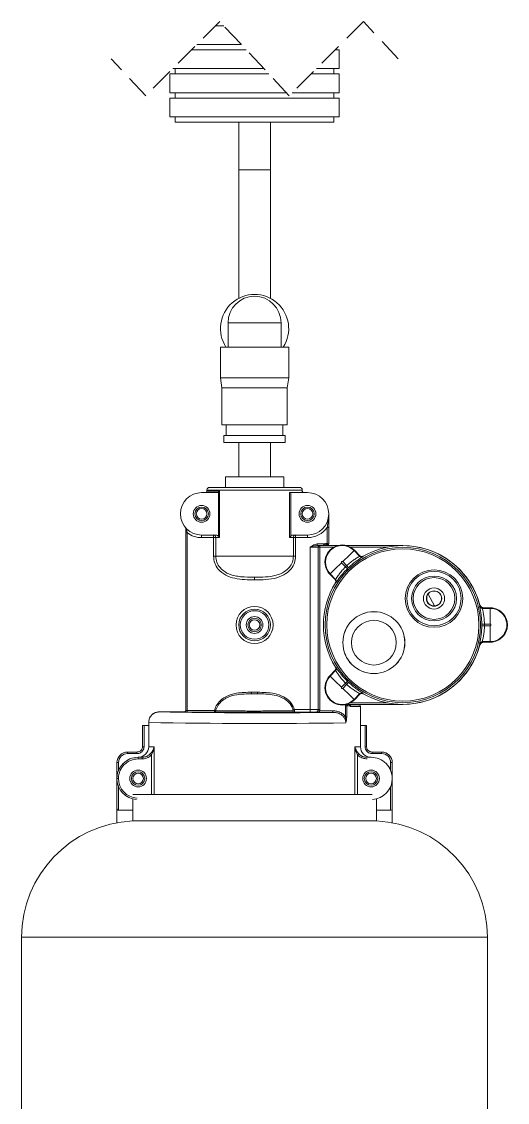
# Model space of a CAD drawing. Header units: millimetres. Extents: x 3 to 295, y 3 to 207.
# Drawn here: x 65.6 to 91.8, y 65.5 to 123.8 of the extents above; entities that cross this region are included whole.
import ezdxf

# ---------------------------------------------------------------- set-up
doc = ezdxf.new("R2010")
doc.units = ezdxf.units.MM
doc.linetypes.add('HIDDEN', pattern=[1.905, 1.27, -0.635])

msp = doc.modelspace()

# ---------------------------------------------------------------- linework, layer by layer
at = {"color": 7, "linetype": 'HIDDEN', "lineweight": 0}
for p, q in [((76.286, 123.825), (72.286, 119.825)), ((80.032, 119.825), (76.286, 123.825)), ((84.032, 123.825), (80.032, 119.825)), ((85.905, 121.825), (84.032, 123.825)), ((72.286, 119.825), (70.413, 121.825))]:
    msp.add_line(p, q, dxfattribs=at)
at = {"color": 7, "linetype": 'Continuous', "lineweight": 15}
for p, q in [((76.064, 123.603), (76.494, 123.603)), ((77.445, 122.587), (75.048, 122.587)), ((74.762, 122.302), (77.713, 122.302)), ((82.509, 122.302), (82.73, 122.302)), ((82.73, 121.286), (82.73, 122.302)), ((73.588, 121), (73.588, 119.984)), ((73.588, 121), (78.931, 121)), ((78.664, 121.286), (73.747, 121.286)), ((73.873, 121.286), (73.873, 121)), ((81.207, 121), (82.73, 121)), ((82.73, 121.286), (81.493, 121.286)), ((82.445, 121), (82.445, 121.286)), ((82.73, 119.984), (82.73, 121)), ((79.883, 119.984), (73.588, 119.984)), ((73.588, 119.699), (73.588, 118.683)), ((73.588, 119.699), (82.73, 119.699)), ((73.873, 119.984), (73.873, 119.699)), ((82.73, 119.984), (80.192, 119.984)), ((82.445, 119.699), (82.445, 119.984)), ((82.73, 118.683), (82.73, 119.699)), ((82.73, 118.683), (73.588, 118.683)), ((73.873, 118.683), (73.873, 118.397)), ((82.445, 118.397), (82.445, 118.683)), ((73.873, 118.397), (82.445, 118.397)), ((77.302, 118.397), (77.302, 115.83)), ((79.016, 115.83), (79.016, 118.397)), ((77.302, 115.83), (77.302, 108.888)), ((79.016, 108.888), (79.016, 115.83)), ((76.73, 107.573), (76.73, 106.258)), ((79.588, 107.573), (79.588, 106.258)), ((76.318, 106.258), (76.318, 104.596)), ((80, 106.258), (76.318, 106.258)), ((80, 104.596), (80, 106.258)), ((76.318, 104.596), (76.396, 104.058)), ((80, 104.596), (76.318, 104.596)), ((79.922, 104.058), (80, 104.596)), ((76.396, 104.058), (76.396, 102.058)), ((79.922, 104.058), (76.396, 104.058)), ((79.922, 102.058), (79.922, 104.058)), ((79.922, 102.058), (76.396, 102.058)), ((76.628, 102.058), (76.628, 101.487)), ((79.69, 101.487), (79.69, 102.058)), ((76.504, 101.487), (76.504, 101.115)), ((79.814, 101.487), (76.504, 101.487)), ((79.814, 101.115), (76.504, 101.115)), ((77.302, 101.115), (77.302, 99.258)), ((79.016, 99.258), (79.016, 101.115)), ((79.814, 101.115), (79.814, 101.487)), ((76.588, 99.258), (76.588, 98.687)), ((78.159, 99.258), (76.588, 99.258)), ((79.73, 99.258), (78.159, 99.258)), ((79.73, 98.687), (79.73, 99.258)), ((75.73, 98.687), (80.588, 98.687)), ((76.129, 98.401), (75.302, 98.401)), ((75.588, 98.544), (75.588, 98.487)), ((80.051, 98.401), (80.114, 98.401)), ((81.016, 98.401), (80.114, 98.401)), ((80.73, 98.544), (80.73, 98.487)), ((80.73, 98.544), (80.73, 98.401)), ((82.159, 97.258), (82.159, 96.527)), ((74.445, 96.23), (74.445, 96.45)), ((82.159, 96.527), (82.159, 95.63)), ((74.445, 86.641), (74.445, 96.23)), ((75.302, 96.115), (76.055, 96.115)), ((80.263, 96.115), (81.016, 96.115)), ((81.542, 95.544), (81.673, 95.544)), ((81.588, 86.688), (81.588, 95.458)), ((81.673, 95.544), (82.638, 95.544)), ((82.102, 95.573), (82.045, 95.573)), ((83.13, 95.544), (86.159, 95.544)), ((83.531, 95.274), (83.828, 94.966)), ((83.842, 94.994), (83.552, 95.294)), ((82.217, 94.005), (82.507, 93.705)), ((82.535, 93.717), (82.238, 94.025)), ((87.873, 92.291), (87.521, 92.922)), ((90.873, 92.186), (90.456, 92.186)), ((90.566, 92.187), (90.873, 92.187)), ((90.445, 92.157), (90.873, 92.157)), ((90.873, 90.36), (90.445, 90.36)), ((90.456, 90.331), (90.873, 90.331)), ((90.873, 90.33), (90.566, 90.33)), ((82.507, 88.812), (82.217, 88.512)), ((82.238, 88.491), (82.535, 88.8)), ((83.828, 87.551), (83.531, 87.243)), ((83.552, 87.223), (83.842, 87.523)), ((86.159, 86.973), (83.254, 86.973)), ((83.277, 86.944), (83.788, 86.944)), ((83.321, 86.957), (83.323, 86.958)), ((83.323, 86.955), (83.326, 86.957)), ((74.445, 86.569), (73.016, 86.569)), ((74.445, 86.557), (74.445, 86.641)), ((81.159, 86.555), (80.284, 86.555)), ((80.309, 86.698), (81.159, 86.698)), ((81.159, 86.555), (81.159, 86.698)), ((83.873, 85.83), (83.873, 86.858)), ((72.11, 85.819), (72.11, 84.687)), ((72.123, 85.83), (72.196, 85.83)), ((72.196, 85.83), (72.445, 85.83)), ((72.445, 84.687), (72.445, 85.998)), ((72.445, 84.687), (72.445, 85.994)), ((83.873, 85.83), (84.122, 85.83)), ((83.873, 85.83), (83.873, 85.83)), ((84.122, 85.83), (84.195, 85.83)), ((84.207, 84.687), (84.207, 85.819)), ((83.87, 85.687), (83.87, 85.544)), ((83.873, 84.687), (83.873, 85.401)), ((83.873, 85.401), (83.873, 85.401)), ((71.302, 84.401), (71.809, 84.401)), ((71.873, 84.115), (72.088, 84.115)), ((84.23, 84.115), (84.445, 84.115)), ((84.509, 84.401), (85.016, 84.401)), ((70.73, 81.344), (70.73, 83.83)), ((85.588, 83.83), (85.588, 81.344)), ((84.024, 82.115), (71.588, 82.115)), ((71.588, 81.866), (71.588, 80.68)), ((84.503, 82.115), (84.024, 82.115)), ((84.73, 80.68), (84.73, 81.866)), ((70.73, 80.582), (70.73, 81.344)), ((70.816, 81.258), (71.588, 81.258)), ((84.73, 81.258), (85.502, 81.258)), ((85.588, 81.344), (85.588, 80.582)), ((71.588, 80.68), (84.73, 80.68)), ((65.588, 74.401), (65.588, 64.258)), ((90.73, 64.258), (90.73, 74.401))]:
    msp.add_line(p, q, dxfattribs=at)
at = {"color": 8, "linetype": 'Continuous', "lineweight": 0}
for p, q in [((77.302, 115.83), (79.016, 115.83)), ((79.588, 107.573), (76.73, 107.573)), ((80.73, 98.544), (75.588, 98.544)), ((75.588, 98.487), (76.267, 98.487)), ((76.204, 96.058), (76.204, 98.423)), ((76.267, 98.487), (76.267, 95.973)), ((80.051, 95.973), (80.051, 98.401)), ((80.114, 98.401), (80.114, 96.058)), ((82.073, 96.527), (82.159, 96.527)), ((82.073, 95.658), (82.073, 96.527)), ((74.53, 96.23), (74.445, 96.23)), ((74.53, 96.23), (74.53, 86.641)), ((75.302, 95.973), (75.302, 96.115)), ((75.946, 95.973), (75.302, 95.973)), ((75.946, 95.973), (75.946, 96.115)), ((75.946, 95.973), (76.062, 95.973)), ((75.946, 94.973), (75.946, 95.973)), ((76.062, 95.973), (76.062, 94.973)), ((76.267, 95.973), (76.062, 95.973)), ((80.256, 95.973), (80.051, 95.973)), ((80.256, 94.973), (80.256, 95.973)), ((80.372, 95.973), (80.256, 95.973)), ((80.372, 95.973), (80.372, 96.115)), ((81.016, 95.973), (80.372, 95.973)), ((80.372, 95.973), (80.372, 94.973)), ((81.016, 95.973), (81.016, 96.115)), ((81.159, 86.698), (81.159, 95.458)), ((81.588, 95.458), (81.159, 95.458)), ((81.542, 95.544), (81.542, 95.63)), ((81.542, 95.63), (81.95, 95.63)), ((81.673, 95.458), (81.588, 95.458)), ((81.673, 95.544), (81.673, 95.458)), ((81.673, 95.458), (81.673, 86.688)), ((82.43, 95.458), (81.673, 95.458)), ((81.873, 95.544), (81.873, 95.558)), ((82.045, 95.658), (82.073, 95.658)), ((82.045, 95.658), (82.045, 95.573)), ((85.308, 95.458), (83.339, 95.458)), ((83.531, 95.274), (83.552, 95.294)), ((86.159, 95.544), (86.159, 95.544)), ((75.946, 94.973), (76.062, 94.973)), ((76.062, 94.973), (80.256, 94.973)), ((80.372, 94.973), (80.256, 94.973)), ((82.854, 94.621), (83.069, 94.398)), ((83.129, 94.456), (82.914, 94.678)), ((83.828, 94.966), (83.842, 94.994)), ((82.238, 94.025), (82.217, 94.005)), ((78.159, 93.695), (78.159, 93.837)), ((82.507, 93.705), (82.535, 93.717)), ((90.291, 92.397), (90.29, 92.397)), ((90.456, 92.186), (90.445, 92.157)), ((90.566, 92.187), (90.566, 92.186)), ((90.873, 92.187), (90.873, 92.186)), ((90.873, 92.157), (90.873, 92.186)), ((90.873, 91.3), (90.873, 92.157)), ((90.873, 91.3), (90.564, 91.3)), ((90.564, 91.217), (90.873, 91.217)), ((90.873, 91.217), (90.873, 90.36)), ((90.291, 90.12), (90.29, 90.12)), ((90.445, 90.36), (90.456, 90.331)), ((90.566, 90.33), (90.566, 90.331)), ((90.873, 90.36), (90.873, 90.331)), ((90.873, 90.33), (90.873, 90.331)), ((82.535, 88.8), (82.507, 88.812)), ((82.238, 88.491), (82.217, 88.512)), ((83.069, 88.118), (82.854, 87.896)), ((77.999, 87.541), (77.999, 87.627)), ((82.914, 87.838), (83.129, 88.061)), ((83.842, 87.523), (83.828, 87.551)), ((83.254, 87.016), (83.254, 86.973)), ((83.339, 87.058), (85.308, 87.058)), ((83.531, 87.243), (83.552, 87.223)), ((83.538, 86.973), (83.538, 86.944)), ((86.159, 86.973), (86.159, 86.973)), ((73.016, 86.569), (73.021, 86.567)), ((74.53, 86.641), (74.445, 86.641)), ((74.53, 86.641), (74.53, 86.556)), ((74.53, 86.641), (75.994, 86.641)), ((75.994, 86.556), (74.53, 86.556)), ((75.994, 86.641), (75.994, 86.556)), ((81.445, 86.545), (81.445, 86.553)), ((81.673, 86.688), (81.588, 86.688)), ((81.666, 86.629), (81.666, 86.543)), ((81.666, 86.629), (82.381, 86.629)), ((82.381, 86.543), (81.666, 86.543)), ((82.381, 86.629), (82.381, 86.543)), ((83.058, 86.298), (83.058, 86.887)), ((83.058, 86.887), (83.133, 86.887)), ((83.133, 86.887), (83.133, 86.298)), ((83.31, 86.887), (83.133, 86.887)), ((83.873, 86.858), (83.355, 86.858)), ((72.196, 85.83), (72.196, 84.687)), ((83.058, 86.298), (83.133, 86.298)), ((84.122, 84.687), (84.122, 85.83)), ((72.11, 84.687), (72.196, 84.687)), ((72.445, 84.687), (72.74, 84.687)), ((72.74, 84.687), (72.74, 82.115)), ((83.578, 84.687), (83.873, 84.687)), ((83.578, 82.115), (83.578, 84.687)), ((84.122, 84.687), (84.207, 84.687)), ((71.302, 84.401), (71.302, 84.315)), ((71.809, 84.315), (71.302, 84.315)), ((71.809, 84.401), (71.809, 84.315)), ((71.873, 84.03), (71.873, 84.115)), ((72.088, 84.03), (71.873, 84.03)), ((72.088, 84.03), (72.088, 84.115)), ((72.604, 82.115), (72.604, 84.257)), ((83.714, 84.257), (83.714, 82.115)), ((84.509, 84.315), (84.509, 84.401)), ((85.016, 84.315), (84.509, 84.315)), ((85.016, 84.315), (85.016, 84.401)), ((70.73, 83.83), (70.816, 83.83)), ((70.816, 83.83), (70.816, 83.407)), ((85.502, 83.407), (85.502, 83.83)), ((85.502, 83.83), (85.588, 83.83)), ((70.816, 82.973), (70.73, 82.973)), ((70.816, 82.538), (70.816, 81.258)), ((85.502, 81.258), (85.502, 82.538)), ((90.73, 74.401), (65.588, 74.401))]:
    msp.add_line(p, q, dxfattribs=at)
at = {"color": 8, "linetype": 'Continuous', "lineweight": 0, "flags": 128}
for points in [[(81.95, 95.63), (81.959, 95.616), (81.968, 95.602), (81.976, 95.59), (81.983, 95.579), (81.989, 95.57), (81.994, 95.564), (81.996, 95.56), (81.997, 95.558)], [(82.073, 95.658), (82.09, 95.653), (82.106, 95.647), (82.121, 95.642), (82.134, 95.638), (82.145, 95.635), (82.152, 95.632), (82.157, 95.63), (82.159, 95.63)], [(82.073, 95.658), (82.079, 95.642), (82.084, 95.626), (82.089, 95.611), (82.093, 95.598), (82.097, 95.587), (82.1, 95.579), (82.101, 95.574), (82.102, 95.573)], [(82.914, 94.678), (83.034, 94.794), (83.149, 94.905), (83.255, 95.007), (83.348, 95.097), (83.425, 95.172), (83.482, 95.227), (83.518, 95.261), (83.531, 95.274)], [(82.854, 94.621), (82.735, 94.505), (82.62, 94.394), (82.513, 94.292), (82.42, 94.202), (82.344, 94.127), (82.286, 94.072), (82.251, 94.038), (82.238, 94.025)], [(83.169, 94.297), (83.167, 94.299), (83.161, 94.304), (83.152, 94.314), (83.14, 94.327), (83.125, 94.342), (83.107, 94.359), (83.089, 94.379), (83.069, 94.398)], [(83.227, 94.352), (83.225, 94.354), (83.219, 94.36), (83.21, 94.37), (83.198, 94.383), (83.183, 94.399), (83.166, 94.416), (83.148, 94.436), (83.129, 94.456)], [(90.421, 91.298), (90.424, 91.298), (90.432, 91.299), (90.446, 91.299), (90.463, 91.299), (90.485, 91.299), (90.51, 91.299), (90.536, 91.3), (90.564, 91.3)], [(90.421, 91.218), (90.424, 91.218), (90.432, 91.218), (90.446, 91.218), (90.463, 91.218), (90.485, 91.218), (90.51, 91.217), (90.536, 91.217), (90.564, 91.217)], [(82.854, 87.896), (82.735, 88.011), (82.62, 88.123), (82.513, 88.225), (82.42, 88.315), (82.344, 88.389), (82.286, 88.445), (82.251, 88.479), (82.238, 88.491)], [(83.069, 88.118), (83.089, 88.138), (83.107, 88.157), (83.125, 88.175), (83.14, 88.19), (83.152, 88.203), (83.161, 88.212), (83.167, 88.218), (83.169, 88.22)], [(83.129, 88.061), (83.148, 88.081), (83.166, 88.1), (83.183, 88.118), (83.198, 88.134), (83.21, 88.147), (83.219, 88.156), (83.225, 88.162), (83.227, 88.164)], [(78.319, 87.541), (78.319, 87.544), (78.319, 87.549), (78.319, 87.558), (78.319, 87.568), (78.32, 87.581), (78.32, 87.595), (78.32, 87.611), (78.32, 87.627)], [(82.914, 87.838), (83.034, 87.723), (83.149, 87.612), (83.255, 87.509), (83.348, 87.419), (83.425, 87.345), (83.482, 87.29), (83.518, 87.255), (83.531, 87.243)], [(83.321, 86.957), (83.322, 86.955), (83.322, 86.955)], [(75.994, 86.641), (76.004, 86.639), (76.014, 86.637), (76.023, 86.634), (76.033, 86.632), (76.041, 86.63), (76.049, 86.628), (76.056, 86.626), (76.062, 86.625)], [(80.241, 86.677), (80.247, 86.679), (80.254, 86.681), (80.262, 86.684), (80.27, 86.686), (80.279, 86.689), (80.289, 86.692), (80.299, 86.695), (80.309, 86.698)], [(72.604, 84.257), (72.593, 84.267), (72.583, 84.276), (72.573, 84.285), (72.564, 84.293), (72.556, 84.3), (72.55, 84.306), (72.545, 84.31), (72.542, 84.313)], [(83.714, 84.257), (83.725, 84.267), (83.735, 84.276), (83.745, 84.285), (83.754, 84.293), (83.762, 84.3), (83.768, 84.306), (83.773, 84.31), (83.776, 84.313)]]:
    msp.add_lwpolyline(points, dxfattribs=at)
at = {"color": 7, "linetype": 'Continuous', "lineweight": 15, "flags": 128}
for points in [[(81.987, 95.55), (81.997, 95.558), (81.997, 95.558)], [(90.873, 90.331), (91.054, 90.348), (91.228, 90.401), (91.389, 90.487), (91.529, 90.602), (91.645, 90.743), (91.73, 90.903), (91.783, 91.077), (91.801, 91.258), (91.783, 91.439), (91.73, 91.613), (91.645, 91.774), (91.529, 91.914), (91.389, 92.03), (91.228, 92.116), (91.054, 92.168), (90.873, 92.186)]]:
    msp.add_lwpolyline(points, dxfattribs=at)
at = {"color": 7, "linetype": 'Continuous', "lineweight": 15}
for centre, radius in [((75.302, 97.258), 0.451), ((75.302, 97.258), 0.364), ((75.302, 97.258), 0.286), ((81.016, 97.258), 0.451), ((81.016, 97.258), 0.364), ((81.016, 97.258), 0.286), ((87.843, 92.687), 0.571), ((87.843, 92.687), 0.414), ((87.847, 92.69), 0.4), ((78.159, 91.258), 0.857), ((78.159, 91.258), 0.451), ((78.159, 91.258), 0.364), ((84.597, 90.306), 1.672), ((78.159, 91.258), 0.286), ((84.597, 90.306), 1.208), ((71.873, 82.973), 0.451), ((84.445, 82.973), 0.451), ((71.873, 82.973), 0.364), ((71.873, 82.973), 0.286), ((84.445, 82.973), 0.364), ((84.445, 82.973), 0.286)]:
    msp.add_circle(centre, radius, dxfattribs=at)
at = {"color": 8, "linetype": 'Continuous', "lineweight": 0}
for centre, radius in [((86.159, 91.258), 4.194), ((86.159, 91.258), 4.108), ((87.843, 92.687), 1.552), ((87.843, 92.687), 1.467), ((87.843, 92.687), 1.211), ((87.843, 92.687), 1.126), ((78.159, 91.258), 1), ((78.159, 91.258), 0.771), ((84.597, 90.306), 1.67)]:
    msp.add_circle(centre, radius, dxfattribs=at)
at = {"color": 7, "linetype": 'Continuous', "lineweight": 15}
for centre, radius, start, end in [((78.159, 107.258), 1.841, 327.10055, 212.89945), ((78.159, 107.573), 1.429, 90.0001, 179.99984), ((78.159, 107.573), 1.429, 0.00016, 89.9999), ((75.73, 98.544), 0.143, 90.00033, 180.00073), ((80.588, 98.544), 0.143, 359.99927, 89.99967), ((75.302, 97.258), 1.143, 90.00001, 269.99999), ((75.502, 98.487), 0.0857, 270.00143, 359.99946), ((80.816, 98.487), 0.0857, 180.00054, 269.99857), ((81.016, 97.258), 1.143, 270.00001, 89.99999), ((81.673, 95.458), 0.0857, 89.99645, 180.00177), ((82.884, 94.649), 0.928, 43.99995, 224.00004), ((82.045, 95.487), 0.0857, 89.9998, 123.55331), ((82.102, 95.63), 0.0571, 269.99907, 0.00173), ((86.159, 91.258), 4.285, 13.99229, 120.00773), ((86.159, 91.258), 4.286, 15.40405, 90.00005), ((83.931, 95.065), 0.143, 224.00144, 300.33866), ((86.159, 91.258), 4.285, 147.99219, 212.00781), ((90.566, 92.473), 0.286, 195.40403, 270.00015), ((90.445, 92.3), 0.143, 193.66199, 269.99795), ((90.873, 91.258), 0.929, 269.99993, 90.00007), ((86.159, 91.258), 4.285, 239.99216, 346.00782), ((86.159, 91.258), 4.286, 270.00008, 344.59591), ((90.566, 90.044), 0.286, 89.99984, 164.59605), ((90.445, 90.217), 0.143, 90.00159, 166.34064), ((82.433, 88.899), 0.143, 316.00062, 32.33966), ((82.884, 87.867), 0.928, 135.99992, 316.00009), ((83.931, 87.452), 0.143, 59.66134, 135.99856), ((83.788, 86.858), 0.0857, 0.00054, 89.99839), ((78.433, 375.081), 288.564, 268.92538, 270.78393), ((74.359, 86.651), 0.0857, 286.40201, 0.00643), ((81.445, 86.688), 0.143, 270.00414, 0.00194), ((71.873, 84.687), 0.571, 269.99968, 0.00043), ((84.445, 84.687), 0.571, 179.99957, 270.00032), ((71.302, 83.83), 0.571, 90.00041, 179.9997), ((71.873, 82.973), 1.143, 90.00005, 180.00007), ((84.445, 82.973), 1.143, 359.99993, 89.99995), ((85.016, 83.83), 0.571, 0.0003, 89.99959), ((71.873, 82.973), 1.143, 180.00021, 265.94989), ((84.445, 82.973), 1.143, 274.05011, 359.99979), ((70.816, 81.344), 0.0857, 179.99905, 270.00308), ((85.502, 81.344), 0.0857, 269.99692, 0.00095), ((71.873, 74.401), 6.286, 92.60521, 180), ((84.445, 74.401), 6.286, 0, 87.39479)]:
    msp.add_arc(centre, radius, start, end, dxfattribs=at)
at = {"color": 8, "linetype": 'Continuous', "lineweight": 0}
for centre, radius, start, end in [((74.499, 96.458), 0.055, 188.17489, 257.01701), ((81.016, 97.258), 1.286, 269.9999, 325.30785), ((75.302, 97.258), 1.286, 233.12993, 270.00016), ((75.931, 95.985), 0.132, 354.78603, 83.59992), ((80.387, 95.985), 0.132, 96.40008, 185.21397), ((81.874, 95.462), 0.0967, 58.4526, 90.49419), ((82.045, 95.487), 0.171, 89.99775, 123.56009), ((82.884, 94.649), 0.899, 44.00004, 223.99994), ((82.884, 94.649), 0.0415, 44.00084, 223.9976), ((86.157, 91.26), 4.403, 133.45953, 134.53891), ((86.182, 91.234), 4.296, 133.46382, 134.53415), ((82.433, 93.618), 0.143, 327.66153, 43.99792), ((90.873, 91.258), 0.928, 269.99999, 90.00001), ((90.873, 91.258), 0.899, 269.99993, 90.00007), ((86.148, 91.258), 4.274, 359.46203, 0.53797), ((86.149, 91.258), 4.416, 359.46184, 0.53816), ((90.873, 91.258), 0.0415, 269.99853, 90.00147), ((82.884, 87.867), 0.899, 136.00004, 315.99997), ((86.157, 91.257), 4.403, 225.46109, 226.54047), ((86.134, 91.233), 4.227, 225.45711, 226.54492), ((82.884, 87.867), 0.0415, 136.0024, 315.99916), ((83.254, 86.904), 0.0585, 343.09798, 35.02822), ((83.27, 86.861), 0.0846, 358.11683, 66.86112), ((86.257, 88.148), 2.88, 204.08859, 204.2782), ((75.987, 86.631), 0.076, 275.16672, 354.88251), ((80.291, 86.63), 0.0753, 184.54665, 264.29356), ((81.271, 69.032), 17.667, 88.97204, 90.36203), ((81.228, 78.051), 8.504, 88.53714, 90.46226), ((81.445, 86.696), 0.143, 270.00104, 359.99822), ((81.445, 86.688), 0.229, 345.13601, 0.00002), ((78.487, 424.016), 338.073, 268.97583, 270.77887), ((71.302, 83.83), 0.486, 90.00026, 179.99974), ((71.873, 82.973), 1.057, 89.9999, 180.00017), ((85.016, 83.83), 0.486, 0.00026, 89.99974), ((71.873, 82.973), 1.057, 180.00011, 266.84554)]:
    msp.add_arc(centre, radius, start, end, dxfattribs=at)
at = {"color": 7, "linetype": 'Continuous', "lineweight": 15}
for points, knots in [([(76.204, 98.423), (76.191, 98.416), (76.168, 98.403), (76.141, 98.402), (76.129, 98.401)], [0, 0, 0, 0, 0.547547, 1, 1, 1, 1]), ([(76.267, 98.487), (76.267, 98.487), (76.259, 98.474), (76.239, 98.45), (76.216, 98.432), (76.204, 98.423)], [0, 0, 0, 0, 0.009438, 0.521827, 1, 1, 1, 1]), ([(74.445, 96.45), (74.443, 96.468), (74.44, 96.493), (74.427, 96.519), (74.421, 96.529), (74.418, 96.534), (74.416, 96.536), (74.416, 96.536)], [0, 0, 0, 0, 0.577854, 0.823063, 0.925115, 0.976765, 1, 1, 1, 1]), ([(76.055, 96.115), (76.079, 96.113), (76.125, 96.109), (76.175, 96.084), (76.198, 96.064), (76.204, 96.058)], [0, 0, 0, 0, 0.440967, 0.844964, 1, 1, 1, 1]), ([(76.267, 95.973), (76.267, 95.973), (76.26, 95.987), (76.241, 96.017), (76.218, 96.043), (76.204, 96.058)], [0, 0, 0, 0, 0.010721, 0.444883, 1, 1, 1, 1]), ([(80.114, 96.058), (80.1, 96.043), (80.077, 96.017), (80.058, 95.987), (80.051, 95.973), (80.051, 95.973)], [0, 0, 0, 0, 0.5551168, 0.9892788, 1, 1, 1, 1]), ([(80.114, 96.058), (80.123, 96.066), (80.15, 96.09), (80.202, 96.111), (80.244, 96.114), (80.263, 96.115)], [0, 0, 0, 0, 0.224689, 0.649556, 1, 1, 1, 1]), ([(81.997, 95.558), (81.995, 95.557), (81.989, 95.553), (81.984, 95.548), (81.981, 95.544)], [0, 0, 0, 0, 0.3486509, 1, 1, 1, 1]), ([(84.003, 94.941), (83.996, 94.937), (83.952, 94.908), (83.845, 94.843), (83.671, 94.723), (83.453, 94.558), (83.305, 94.423), (83.227, 94.352)], [0, 0, 0, 0, 0.026523, 0.160199, 0.386654, 0.675701, 1, 1, 1, 1]), ([(84.016, 94.969), (84.001, 94.963), (83.972, 94.949), (83.923, 94.949), (83.877, 94.963), (83.853, 94.984), (83.842, 94.994)], [0, 0, 0, 0, 0.254286, 0.508569, 0.762844, 1, 1, 1, 1]), ([(83.169, 94.297), (83.119, 94.245), (82.997, 94.122), (82.832, 93.928), (82.69, 93.742), (82.604, 93.616), (82.564, 93.557), (82.553, 93.541)], [0, 0, 0, 0, 0.220901, 0.532331, 0.781128, 0.941971, 1, 1, 1, 1]), ([(82.507, 93.705), (82.517, 93.692), (82.537, 93.667), (82.549, 93.619), (82.546, 93.571), (82.532, 93.543), (82.525, 93.53)], [0, 0, 0, 0, 0.254264, 0.508528, 0.762814, 1, 1, 1, 1]), ([(90.421, 91.298), (90.42, 91.37), (90.415, 91.544), (90.391, 91.797), (90.355, 92.029), (90.324, 92.178), (90.31, 92.248), (90.306, 92.266)], [0, 0, 0, 0, 0.220904, 0.532333, 0.781131, 0.941975, 1, 1, 1, 1]), ([(90.456, 92.186), (90.44, 92.188), (90.407, 92.191), (90.365, 92.216), (90.332, 92.251), (90.322, 92.28), (90.317, 92.294)], [0, 0, 0, 0, 0.254264, 0.508527, 0.762811, 1, 1, 1, 1]), ([(90.306, 90.251), (90.308, 90.259), (90.317, 90.31), (90.345, 90.433), (90.38, 90.642), (90.412, 90.913), (90.418, 91.113), (90.421, 91.218)], [0, 0, 0, 0, 0.026526, 0.160201, 0.386654, 0.675703, 1, 1, 1, 1]), ([(90.317, 90.222), (90.323, 90.237), (90.333, 90.268), (90.368, 90.303), (90.41, 90.326), (90.441, 90.329), (90.456, 90.331)], [0, 0, 0, 0, 0.2542808, 0.5085657, 0.7628477, 1, 1, 1, 1]), ([(82.525, 88.987), (82.532, 88.973), (82.547, 88.944), (82.548, 88.894), (82.536, 88.848), (82.516, 88.824), (82.507, 88.812)], [0, 0, 0, 0, 0.254304, 0.508578, 0.762857, 1, 1, 1, 1]), ([(82.553, 88.975), (82.558, 88.968), (82.588, 88.926), (82.658, 88.82), (82.783, 88.651), (82.956, 88.439), (83.096, 88.296), (83.169, 88.22)], [0, 0, 0, 0, 0.02652, 0.160196, 0.386651, 0.6757, 1, 1, 1, 1]), ([(83.227, 88.164), (83.28, 88.116), (83.407, 87.998), (83.607, 87.84), (83.798, 87.705), (83.927, 87.624), (83.987, 87.585), (84.003, 87.575)], [0, 0, 0, 0, 0.220903, 0.532333, 0.78113, 0.941973, 1, 1, 1, 1]), ([(83.842, 87.523), (83.854, 87.533), (83.879, 87.554), (83.926, 87.568), (83.974, 87.567), (84.002, 87.554), (84.016, 87.547)], [0, 0, 0, 0, 0.254263, 0.508534, 0.762809, 1, 1, 1, 1]), ([(83.302, 86.935), (83.302, 86.935), (83.303, 86.936), (83.303, 86.937), (83.305, 86.939), (83.307, 86.942), (83.312, 86.947), (83.317, 86.952), (83.321, 86.954), (83.322, 86.955)], [0, 0, 0, 0, 0.003893, 0.056992, 0.143487, 0.265319, 0.489235, 0.87623, 1, 1, 1, 1]), ([(83.325, 86.955), (83.33, 86.958), (83.347, 86.969), (83.369, 86.975), (83.384, 86.972), (83.386, 86.972)], [0, 0, 0, 0, 0.278443, 0.949261, 1, 1, 1, 1]), ([(83.673, 86.973), (83.661, 86.972), (83.647, 86.971), (83.634, 86.965), (83.632, 86.964)], [0, 0, 0, 0, 0.799687, 1, 1, 1, 1]), ([(72.445, 85.998), (72.451, 86.062), (72.464, 86.19), (72.562, 86.362), (72.707, 86.491), (72.868, 86.559), (72.974, 86.566), (73.016, 86.569)], [0, 0, 0, 0, 0.2147, 0.429405, 0.644104, 0.858798, 1, 1, 1, 1]), ([(72.445, 85.994), (72.451, 86.058), (72.464, 86.187), (72.562, 86.358), (72.707, 86.487), (72.868, 86.556), (72.974, 86.563), (73.016, 86.565)], [0, 0, 0, 0, 0.2147, 0.429405, 0.644104, 0.858798, 1, 1, 1, 1]), ([(74.53, 86.556), (74.53, 86.556), (74.514, 86.556), (74.488, 86.556), (74.459, 86.556), (74.447, 86.557), (74.445, 86.557)], [0, 0, 0, 0, 0.008164, 0.571522, 0.910552, 1, 1, 1, 1]), ([(80.284, 86.555), (80.071, 86.553), (79.59, 86.549), (78.814, 86.546), (77.965, 86.546), (77.137, 86.547), (76.483, 86.551), (76.115, 86.554), (75.994, 86.556)], [0, 0, 0, 0, 0.148758, 0.336577, 0.542292, 0.74271, 0.915232, 1, 1, 1, 1]), ([(80.309, 86.698), (80.31, 86.686), (80.313, 86.661), (80.312, 86.625), (80.309, 86.594), (80.302, 86.571), (80.292, 86.556), (80.285, 86.555), (80.284, 86.555)], [0, 0, 0, 0, 0.247897, 0.492406, 0.692879, 0.859555, 0.976891, 1, 1, 1, 1]), ([(72.111, 85.819), (72.111, 85.819), (72.108, 85.82), (72.118, 85.826), (72.121, 85.828), (72.123, 85.83)], [0, 0, 0, 0, 0.017862, 0.430965, 1, 1, 1, 1]), ([(83.87, 85.687), (83.87, 85.703), (83.87, 85.732), (83.871, 85.773), (83.872, 85.803), (83.872, 85.821), (83.873, 85.829), (83.873, 85.83)], [0, 0, 0, 0, 0.330726, 0.624226, 0.847505, 0.975383, 1, 1, 1, 1]), ([(84.195, 85.83), (84.199, 85.828), (84.204, 85.826), (84.206, 85.82), (84.206, 85.819)], [0, 0, 0, 0, 0.808546, 1, 1, 1, 1]), ([(83.873, 85.401), (83.873, 85.404), (83.872, 85.414), (83.871, 85.437), (83.87, 85.471), (83.87, 85.508), (83.87, 85.534), (83.87, 85.544)], [0, 0, 0, 0, 0.056526, 0.219307, 0.470128, 0.780656, 1, 1, 1, 1]), ([(71.809, 84.401), (71.836, 84.403), (71.895, 84.407), (71.982, 84.445), (72.055, 84.51), (72.104, 84.593), (72.111, 84.656), (72.114, 84.687)], [0, 0, 0, 0, 0.170946, 0.388449, 0.59625, 0.798598, 1, 1, 1, 1]), ([(84.204, 84.687), (84.205, 84.67), (84.208, 84.62), (84.24, 84.54), (84.309, 84.464), (84.403, 84.411), (84.474, 84.405), (84.509, 84.401)], [0, 0, 0, 0, 0.1112721, 0.3226812, 0.5444695, 0.7718802, 1, 1, 1, 1]), ([(72.088, 84.115), (72.122, 84.117), (72.224, 84.122), (72.38, 84.177), (72.491, 84.258), (72.537, 84.308), (72.542, 84.313)], [0, 0, 0, 0, 0.203579, 0.601789, 0.955779, 1, 1, 1, 1]), ([(83.776, 84.313), (83.798, 84.291), (83.869, 84.22), (84.015, 84.143), (84.152, 84.117), (84.221, 84.116), (84.23, 84.115)], [0, 0, 0, 0, 0.183691, 0.59135, 0.947968, 1, 1, 1, 1])]:
    msp.add_open_spline(points, degree=3, knots=knots, dxfattribs=at)
at = {"color": 8, "linetype": 'Continuous', "lineweight": 0}
for points, knots in [([(82.073, 96.527), (82.092, 96.623), (82.128, 96.811), (82.154, 97.055), (82.159, 97.202), (82.159, 97.257), (82.159, 97.258)], [0, 0, 0, 0, 0.401129, 0.776435, 0.995252, 1, 1, 1, 1]), ([(74.417, 96.535), (74.417, 96.535), (74.417, 96.535), (74.418, 96.534), (74.419, 96.533), (74.422, 96.529), (74.427, 96.522), (74.439, 96.505), (74.464, 96.467), (74.477, 96.43), (74.487, 96.405)], [0, 0, 0, 0, 0.00164, 0.00226, 0.012606, 0.039005, 0.094025, 0.202185, 0.456766, 1, 1, 1, 1]), ([(74.487, 96.405), (74.494, 96.376), (74.509, 96.318), (74.523, 96.259), (74.53, 96.23)], [0, 0, 0, 0, 0.49377, 1, 1, 1, 1]), ([(81.159, 95.458), (81.16, 95.459), (81.171, 95.467), (81.254, 95.525), (81.374, 95.61), (81.502, 95.625), (81.542, 95.63)], [0, 0, 0, 0, 0.004651, 0.098791, 0.716884, 1, 1, 1, 1]), ([(81.542, 95.544), (81.511, 95.541), (81.395, 95.531), (81.272, 95.49), (81.177, 95.463), (81.163, 95.459), (81.16, 95.459), (81.159, 95.458)], [0, 0, 0, 0, 0.239929, 0.886965, 0.974112, 0.994317, 1, 1, 1, 1]), ([(81.873, 95.558), (81.873, 95.561), (81.874, 95.569), (81.877, 95.578), (81.884, 95.589), (81.892, 95.597), (81.91, 95.612), (81.928, 95.622), (81.946, 95.628), (81.95, 95.63)], [0, 0, 0, 0, 0.082246, 0.212179, 0.245796, 0.445502, 0.497609, 0.883957, 1, 1, 1, 1]), ([(78.159, 93.695), (77.98, 93.696), (77.622, 93.697), (77.095, 93.757), (76.592, 93.925), (76.214, 94.221), (75.986, 94.594), (75.959, 94.846), (75.946, 94.973)], [0, 0, 0, 0, 0.187931, 0.375196, 0.554879, 0.736217, 0.868295, 1, 1, 1, 1]), ([(76.062, 94.973), (76.075, 94.86), (76.099, 94.635), (76.308, 94.302), (76.658, 94.038), (77.055, 93.913), (77.557, 93.84), (77.905, 93.838), (78.159, 93.837)], [0, 0, 0, 0, 0.125769, 0.252624, 0.429253, 0.608607, 0.715131, 1, 1, 1, 1]), ([(78.159, 93.837), (78.354, 93.838), (78.745, 93.841), (79.302, 93.908), (79.751, 94.094), (80.045, 94.355), (80.221, 94.646), (80.244, 94.864), (80.256, 94.973)], [0, 0, 0, 0, 0.219204, 0.440841, 0.627632, 0.755878, 0.878172, 1, 1, 1, 1]), ([(80.372, 94.973), (80.36, 94.85), (80.334, 94.606), (80.142, 94.279), (79.824, 93.986), (79.349, 93.78), (78.767, 93.697), (78.362, 93.696), (78.159, 93.695)], [0, 0, 0, 0, 0.127575, 0.254945, 0.387092, 0.575733, 0.787209, 1, 1, 1, 1]), ([(83.129, 94.456), (83.198, 94.519), (83.33, 94.637), (83.526, 94.78), (83.684, 94.882), (83.782, 94.937), (83.822, 94.962), (83.828, 94.966)], [0, 0, 0, 0, 0.32341, 0.61223, 0.83914, 0.973388, 1, 1, 1, 1]), ([(84.016, 94.969), (84.016, 94.969), (84.014, 94.965), (84.01, 94.956), (84.006, 94.947), (84.003, 94.941)], [0, 0, 0, 0, 0.059518, 0.400471, 1, 1, 1, 1]), ([(82.535, 93.717), (82.544, 93.731), (82.579, 93.785), (82.651, 93.899), (82.773, 94.069), (82.917, 94.243), (83.024, 94.353), (83.069, 94.398)], [0, 0, 0, 0, 0.058266, 0.219712, 0.468796, 0.779743, 1, 1, 1, 1]), ([(82.553, 93.541), (82.553, 93.541), (82.549, 93.539), (82.539, 93.536), (82.531, 93.532), (82.525, 93.53)], [0, 0, 0, 0, 0.0853397, 0.4265723, 1, 1, 1, 1]), ([(90.306, 92.266), (90.306, 92.267), (90.308, 92.271), (90.312, 92.28), (90.315, 92.289), (90.317, 92.294)], [0, 0, 0, 0, 0.085409, 0.426556, 1, 1, 1, 1]), ([(90.445, 92.157), (90.449, 92.141), (90.464, 92.079), (90.495, 91.947), (90.532, 91.742), (90.558, 91.517), (90.562, 91.363), (90.564, 91.3)], [0, 0, 0, 0, 0.058265, 0.219712, 0.468799, 0.779739, 1, 1, 1, 1]), ([(90.564, 91.217), (90.561, 91.123), (90.555, 90.946), (90.521, 90.706), (90.485, 90.521), (90.457, 90.413), (90.447, 90.367), (90.445, 90.36)], [0, 0, 0, 0, 0.32341, 0.612227, 0.83914, 0.973388, 1, 1, 1, 1]), ([(90.317, 90.222), (90.317, 90.223), (90.315, 90.227), (90.312, 90.236), (90.308, 90.245), (90.306, 90.251)], [0, 0, 0, 0, 0.059546, 0.40055, 1, 1, 1, 1]), ([(82.525, 88.987), (82.526, 88.987), (82.529, 88.985), (82.539, 88.981), (82.548, 88.978), (82.553, 88.975)], [0, 0, 0, 0, 0.0595332, 0.400486, 1, 1, 1, 1]), ([(83.069, 88.118), (83.004, 88.186), (82.881, 88.313), (82.731, 88.504), (82.624, 88.659), (82.565, 88.754), (82.54, 88.793), (82.535, 88.8)], [0, 0, 0, 0, 0.323408, 0.612229, 0.83914, 0.973389, 1, 1, 1, 1]), ([(75.994, 86.641), (76.003, 86.676), (76.044, 86.821), (76.181, 87.062), (76.4, 87.267), (76.729, 87.467), (77.253, 87.618), (77.728, 87.624), (77.999, 87.627)], [0, 0, 0, 0, 0.0448147, 0.1866193, 0.3370815, 0.4117805, 0.6642642, 1, 1, 1, 1]), ([(77.999, 87.541), (77.733, 87.539), (77.271, 87.535), (76.762, 87.394), (76.447, 87.207), (76.24, 87.017), (76.11, 86.792), (76.072, 86.657), (76.062, 86.625)], [0, 0, 0, 0, 0.344704, 0.597093, 0.670804, 0.818295, 0.956443, 1, 1, 1, 1]), ([(77.999, 87.627), (78.052, 87.627), (78.159, 87.628), (78.266, 87.627), (78.32, 87.627)], [0, 0, 0, 0, 0.4990214, 1, 1, 1, 1]), ([(78.319, 87.541), (78.266, 87.542), (78.159, 87.542), (78.053, 87.542), (77.999, 87.541)], [0, 0, 0, 0, 0.500978, 1, 1, 1, 1]), ([(80.241, 86.677), (80.235, 86.695), (80.187, 86.84), (80.025, 87.09), (79.667, 87.351), (79.086, 87.534), (78.62, 87.539), (78.319, 87.541)], [0, 0, 0, 0, 0.023967, 0.203389, 0.383238, 0.60294, 1, 1, 1, 1]), ([(78.32, 87.627), (78.626, 87.623), (79.106, 87.617), (79.706, 87.421), (80.082, 87.141), (80.252, 86.872), (80.303, 86.717), (80.309, 86.698)], [0, 0, 0, 0, 0.3877443, 0.6081503, 0.7911716, 0.9753291, 1, 1, 1, 1]), ([(83.828, 87.551), (83.814, 87.56), (83.759, 87.592), (83.642, 87.661), (83.469, 87.777), (83.289, 87.914), (83.176, 88.018), (83.129, 88.061)], [0, 0, 0, 0, 0.058264, 0.219712, 0.468797, 0.779739, 1, 1, 1, 1]), ([(84.003, 87.575), (84.003, 87.574), (84.005, 87.57), (84.009, 87.561), (84.013, 87.553), (84.016, 87.547)], [0, 0, 0, 0, 0.085339, 0.426664, 1, 1, 1, 1]), ([(83.058, 86.887), (83.06, 86.905), (83.063, 86.939), (83.082, 86.967), (83.091, 86.981)], [0, 0, 0, 0, 0.5154989, 1, 1, 1, 1]), ([(83.254, 86.973), (83.24, 86.972), (83.214, 86.97), (83.18, 86.956), (83.154, 86.937), (83.141, 86.92), (83.134, 86.903), (83.133, 86.894), (83.133, 86.887)], [0, 0, 0, 0, 0.252221, 0.477871, 0.668605, 0.838325, 0.865832, 1, 1, 1, 1]), ([(83.31, 86.887), (83.309, 86.887), (83.303, 86.891), (83.295, 86.899), (83.289, 86.912), (83.289, 86.922), (83.292, 86.93), (83.296, 86.938), (83.305, 86.947), (83.313, 86.953), (83.32, 86.957), (83.321, 86.957)], [0, 0, 0, 0, 0.011808, 0.236545, 0.378526, 0.465691, 0.549716, 0.648732, 0.764543, 0.962031, 1, 1, 1, 1]), ([(83.323, 86.958), (83.335, 86.963), (83.356, 86.971), (83.377, 86.972), (83.386, 86.973)], [0, 0, 0, 0, 0.619838, 1, 1, 1, 1]), ([(83.323, 86.958), (83.324, 86.957), (83.325, 86.955), (83.324, 86.956), (83.324, 86.956)], [0, 0, 0, 0, 0.945621, 1, 1, 1, 1]), ([(83.57, 86.944), (83.566, 86.946), (83.558, 86.951), (83.549, 86.958), (83.544, 86.966), (83.545, 86.971), (83.545, 86.973)], [0, 0, 0, 0, 0.350334, 0.658035, 0.867005, 1, 1, 1, 1]), ([(76.062, 86.625), (76.18, 86.624), (76.536, 86.62), (77.17, 86.617), (77.971, 86.615), (78.793, 86.616), (79.41, 86.618), (79.876, 86.621), (80.082, 86.623), (80.216, 86.624)], [0, 0, 0, 0, 0.084772, 0.257295, 0.45771, 0.66342, 0.851236, 0.903263, 1, 1, 1, 1]), ([(80.216, 86.624), (80.222, 86.625), (80.231, 86.627), (80.24, 86.638), (80.244, 86.65), (80.244, 86.664), (80.242, 86.673), (80.241, 86.677)], [0, 0, 0, 0, 0.238601, 0.412228, 0.586928, 0.790357, 1, 1, 1, 1]), ([(81.445, 86.545), (81.445, 86.545), (81.46, 86.545), (81.487, 86.548), (81.538, 86.566), (81.582, 86.596), (81.629, 86.619), (81.654, 86.626), (81.666, 86.629)], [0, 0, 0, 0, 0.005335, 0.184389, 0.345957, 0.675469, 0.845535, 1, 1, 1, 1]), ([(81.666, 86.543), (81.644, 86.543), (81.604, 86.543), (81.543, 86.544), (81.496, 86.544), (81.463, 86.544), (81.451, 86.545), (81.445, 86.545), (81.445, 86.545)], [0, 0, 0, 0, 0.2894176, 0.5465929, 0.8325648, 0.9174398, 0.9968321, 1, 1, 1, 1]), ([(82.381, 86.629), (82.454, 86.624), (82.609, 86.614), (82.821, 86.528), (82.973, 86.413), (83.037, 86.327), (83.058, 86.298)], [0, 0, 0, 0, 0.282335, 0.591078, 0.862326, 1, 1, 1, 1]), ([(83.083, 85.975), (83.082, 85.993), (83.08, 86.067), (83.04, 86.195), (82.937, 86.34), (82.78, 86.457), (82.588, 86.531), (82.448, 86.539), (82.381, 86.543)], [0, 0, 0, 0, 0.054797, 0.221369, 0.392581, 0.581442, 0.799085, 1, 1, 1, 1]), ([(83.355, 86.858), (83.344, 86.861), (83.326, 86.866), (83.315, 86.881), (83.31, 86.887)], [0, 0, 0, 0, 0.571906, 1, 1, 1, 1]), ([(83.083, 85.975), (83.083, 85.976), (83.09, 86.03), (83.092, 86.14), (83.069, 86.246), (83.058, 86.298)], [0, 0, 0, 0, 0.0077357, 0.5084247, 1, 1, 1, 1]), ([(83.133, 86.298), (83.13, 86.24), (83.124, 86.132), (83.098, 86.025), (83.083, 85.975), (83.083, 85.975)], [0, 0, 0, 0, 0.5249273, 0.9935421, 1, 1, 1, 1]), ([(72.196, 84.687), (72.192, 84.646), (72.184, 84.566), (72.121, 84.457), (72.029, 84.373), (71.919, 84.324), (71.843, 84.318), (71.809, 84.315)], [0, 0, 0, 0, 0.203751, 0.407357, 0.614868, 0.830731, 1, 1, 1, 1]), ([(72.542, 84.313), (72.574, 84.352), (72.651, 84.445), (72.711, 84.576), (72.735, 84.665), (72.739, 84.686), (72.74, 84.687)], [0, 0, 0, 0, 0.3535674, 0.8486332, 0.9949198, 1, 1, 1, 1]), ([(72.74, 84.687), (72.739, 84.686), (72.737, 84.662), (72.722, 84.563), (72.684, 84.416), (72.627, 84.302), (72.604, 84.257)], [0, 0, 0, 0, 0.00575, 0.160264, 0.664223, 1, 1, 1, 1]), ([(83.578, 84.687), (83.579, 84.686), (83.583, 84.665), (83.607, 84.576), (83.667, 84.445), (83.744, 84.352), (83.776, 84.313)], [0, 0, 0, 0, 0.00508, 0.151367, 0.646433, 1, 1, 1, 1]), ([(83.714, 84.257), (83.691, 84.302), (83.634, 84.416), (83.596, 84.563), (83.581, 84.662), (83.579, 84.686), (83.578, 84.687)], [0, 0, 0, 0, 0.335777, 0.839736, 0.99425, 1, 1, 1, 1]), ([(84.509, 84.315), (84.464, 84.32), (84.374, 84.329), (84.255, 84.397), (84.168, 84.497), (84.127, 84.6), (84.123, 84.665), (84.122, 84.687)], [0, 0, 0, 0, 0.2259132, 0.4519515, 0.6740396, 0.8873663, 1, 1, 1, 1]), ([(72.604, 84.257), (72.547, 84.205), (72.432, 84.101), (72.243, 84.038), (72.127, 84.032), (72.088, 84.03)], [0, 0, 0, 0, 0.398454, 0.796537, 1, 1, 1, 1]), ([(84.23, 84.03), (84.151, 84.038), (83.994, 84.053), (83.82, 84.151), (83.739, 84.232), (83.714, 84.257)], [0, 0, 0, 0, 0.407794, 0.815747, 1, 1, 1, 1])]:
    msp.add_open_spline(points, degree=3, knots=knots, dxfattribs=at)

doc.saveas('drawing.dxf')
